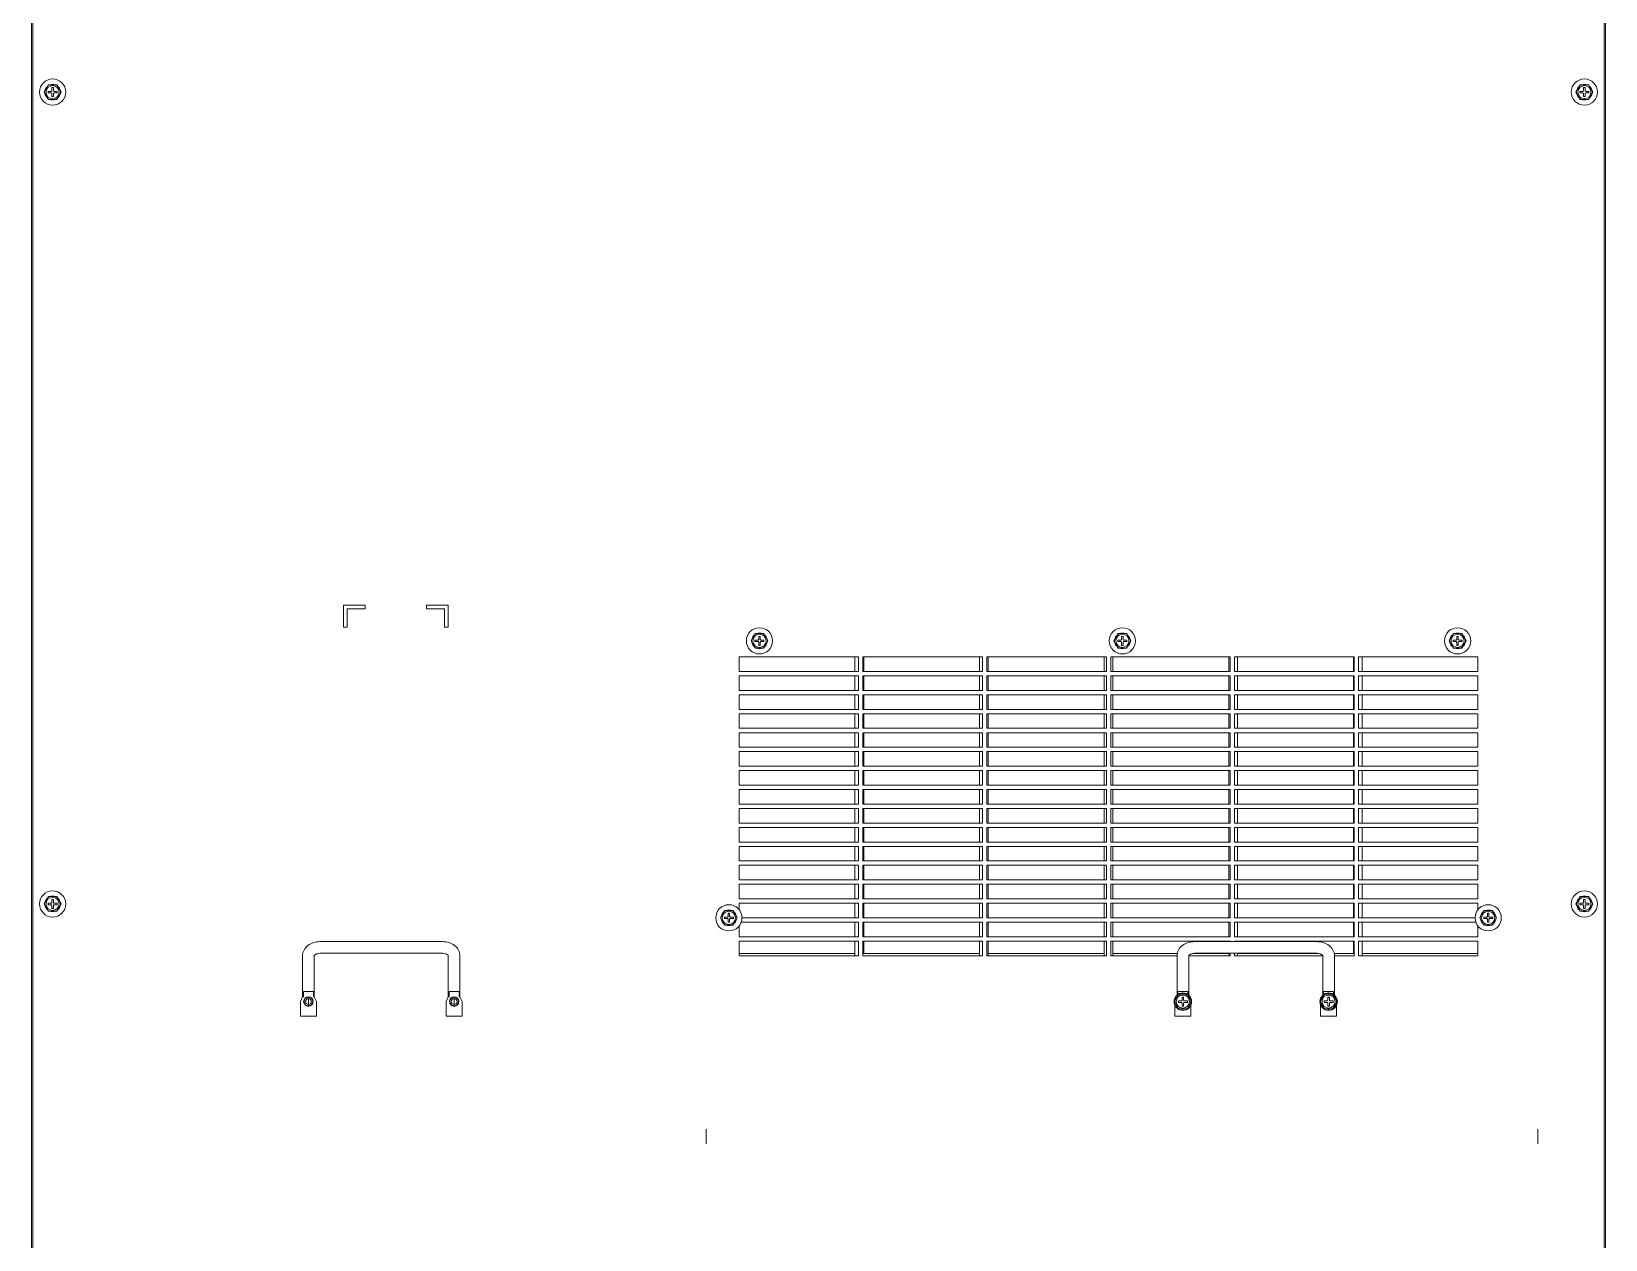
# Model space of a CAD drawing. Header units: inches. Extents: x -4705 to 38647, y 7098 to 31800.
# Drawn here: x 8090 to 9170, y 28012 to 28841 of the extents above; entities that cross this region are included whole.
import ezdxf

# ---------------------------------------------------------------- set-up
doc = ezdxf.new("R2010")
doc.units = ezdxf.units.IN
doc.header["$LTSCALE"] = 10
doc.header["$MEASUREMENT"] = 0
doc.layers.add('00_COMPONENTS', color=7, linetype='Continuous', lineweight=0)

msp = doc.modelspace()

# ---------------------------------------------------------------- linework, layer by layer
at = {"layer": '00_COMPONENTS', "color": 7, "linetype": 'Continuous'}
for p, q in [((8090.42, 27381.566), (8090.42, 29404.566)), ((9170.42, 27381.566), (9170.42, 29404.566)), ((8091.42, 27605.566), (8091.42, 28899.566)), ((9169.42, 27605.566), (9169.42, 28899.566)), ((8102.033, 28804.566), (8099.146, 28799.566)), ((8107.807, 28804.566), (8102.033, 28804.566)), ((8110.693, 28799.566), (8107.807, 28804.566)), ((9153.033, 28804.566), (9150.146, 28799.566)), ((9158.807, 28804.566), (9153.033, 28804.566)), ((9161.693, 28799.566), (9158.807, 28804.566)), ((8099.146, 28799.566), (8102.033, 28794.566)), ((8103.92, 28800.066), (8101.82, 28800.066)), ((8101.82, 28800.066), (8101.82, 28799.066)), ((8101.82, 28799.066), (8103.92, 28799.066)), ((8102.033, 28794.566), (8107.807, 28794.566)), ((8105.42, 28802.666), (8104.42, 28802.666)), ((8104.42, 28802.666), (8104.42, 28800.566)), ((8104.42, 28798.566), (8104.42, 28796.466)), ((8104.42, 28796.466), (8105.42, 28796.466)), ((8105.42, 28800.566), (8105.42, 28802.666)), ((8105.42, 28796.466), (8105.42, 28798.566)), ((8108.02, 28800.066), (8105.92, 28800.066)), ((8105.92, 28799.066), (8108.02, 28799.066)), ((8107.807, 28794.566), (8110.693, 28799.566)), ((8108.02, 28799.066), (8108.02, 28800.066)), ((9150.146, 28799.566), (9153.033, 28794.566)), ((9154.92, 28800.066), (9152.82, 28800.066)), ((9152.82, 28800.066), (9152.82, 28799.066)), ((9152.82, 28799.066), (9154.92, 28799.066)), ((9153.033, 28794.566), (9158.807, 28794.566)), ((9156.42, 28802.666), (9155.42, 28802.666)), ((9155.42, 28802.666), (9155.42, 28800.566)), ((9155.42, 28798.566), (9155.42, 28796.466)), ((9155.42, 28796.466), (9156.42, 28796.466)), ((9156.42, 28800.566), (9156.42, 28802.666)), ((9156.42, 28796.466), (9156.42, 28798.566)), ((9159.02, 28800.066), (9156.92, 28800.066)), ((9156.92, 28799.066), (9159.02, 28799.066)), ((9158.807, 28794.566), (9161.693, 28799.566)), ((9159.02, 28799.066), (9159.02, 28800.066)), ((8319.42, 28447.566), (8304.42, 28447.566)), ((8304.42, 28447.566), (8304.42, 28432.566)), ((8319.42, 28445.066), (8319.42, 28447.566)), ((8376.42, 28447.566), (8361.42, 28447.566)), ((8361.42, 28447.566), (8361.42, 28445.066)), ((8376.42, 28432.566), (8376.42, 28447.566)), ((8306.92, 28445.066), (8319.42, 28445.066)), ((8306.92, 28432.566), (8306.92, 28445.066)), ((8361.42, 28445.066), (8373.92, 28445.066)), ((8373.92, 28445.066), (8373.92, 28432.566)), ((8304.42, 28432.566), (8306.92, 28432.566)), ((8373.92, 28432.566), (8376.42, 28432.566)), ((8587.033, 28428.066), (8584.146, 28423.066)), ((8592.807, 28428.066), (8587.033, 28428.066)), ((8590.42, 28426.166), (8589.42, 28426.166)), ((8589.42, 28426.166), (8589.42, 28424.066)), ((8590.42, 28424.066), (8590.42, 28426.166)), ((8595.693, 28423.066), (8592.807, 28428.066)), ((8836.033, 28428.066), (8833.146, 28423.066)), ((8841.807, 28428.066), (8836.033, 28428.066)), ((8839.42, 28426.166), (8838.42, 28426.166)), ((8838.42, 28426.166), (8838.42, 28424.066)), ((8839.42, 28424.066), (8839.42, 28426.166)), ((8844.693, 28423.066), (8841.807, 28428.066)), ((9066.033, 28428.066), (9063.146, 28423.066)), ((9071.807, 28428.066), (9066.033, 28428.066)), ((9069.42, 28426.166), (9068.42, 28426.166)), ((9068.42, 28426.166), (9068.42, 28424.066)), ((9069.42, 28424.066), (9069.42, 28426.166)), ((9074.693, 28423.066), (9071.807, 28428.066)), ((8584.146, 28423.066), (8587.033, 28418.066)), ((8588.92, 28423.566), (8586.82, 28423.566)), ((8586.82, 28423.566), (8586.82, 28422.566)), ((8586.82, 28422.566), (8588.92, 28422.566)), ((8587.033, 28418.066), (8592.807, 28418.066)), ((8589.42, 28422.066), (8589.42, 28419.966)), ((8589.42, 28419.966), (8590.42, 28419.966)), ((8590.42, 28419.966), (8590.42, 28422.066)), ((8593.02, 28423.566), (8590.92, 28423.566)), ((8590.92, 28422.566), (8593.02, 28422.566)), ((8592.807, 28418.066), (8595.693, 28423.066)), ((8593.02, 28422.566), (8593.02, 28423.566)), ((8833.146, 28423.066), (8836.033, 28418.066)), ((8837.92, 28423.566), (8835.82, 28423.566)), ((8835.82, 28423.566), (8835.82, 28422.566)), ((8835.82, 28422.566), (8837.92, 28422.566)), ((8836.033, 28418.066), (8841.807, 28418.066)), ((8838.42, 28422.066), (8838.42, 28419.966)), ((8838.42, 28419.966), (8839.42, 28419.966)), ((8839.42, 28419.966), (8839.42, 28422.066)), ((8842.02, 28423.566), (8839.92, 28423.566)), ((8839.92, 28422.566), (8842.02, 28422.566)), ((8841.807, 28418.066), (8844.693, 28423.066)), ((8842.02, 28422.566), (8842.02, 28423.566)), ((9063.146, 28423.066), (9066.033, 28418.066)), ((9067.92, 28423.566), (9065.82, 28423.566)), ((9065.82, 28423.566), (9065.82, 28422.566)), ((9065.82, 28422.566), (9067.92, 28422.566)), ((9066.033, 28418.066), (9071.807, 28418.066)), ((9068.42, 28422.066), (9068.42, 28419.966)), ((9068.42, 28419.966), (9069.42, 28419.966)), ((9069.42, 28419.966), (9069.42, 28422.066)), ((9072.02, 28423.566), (9069.92, 28423.566)), ((9069.92, 28422.566), (9072.02, 28422.566)), ((9071.807, 28418.066), (9074.693, 28423.066)), ((9072.02, 28422.566), (9072.02, 28423.566)), ((8575.92, 28412.066), (8657.92, 28412.066)), ((8575.92, 28402.066), (8575.92, 28412.066)), ((8655.42, 28402.066), (8655.42, 28412.066)), ((8657.92, 28412.066), (8657.92, 28402.066)), ((8660.92, 28412.066), (8742.92, 28412.066)), ((8660.92, 28402.066), (8660.92, 28412.066)), ((8661.42, 28402.066), (8661.42, 28412.066)), ((8740.92, 28402.066), (8740.92, 28412.066)), ((8742.92, 28412.066), (8742.92, 28402.066)), ((8745.92, 28412.066), (8827.92, 28412.066)), ((8745.92, 28402.066), (8745.92, 28412.066)), ((8746.92, 28402.066), (8746.92, 28412.066)), ((8826.42, 28402.066), (8826.42, 28412.066)), ((8827.92, 28412.066), (8827.92, 28402.066)), ((8830.92, 28412.066), (8912.92, 28412.066)), ((8830.92, 28402.066), (8830.92, 28412.066)), ((8832.42, 28402.066), (8832.42, 28412.066)), ((8911.92, 28402.066), (8911.92, 28412.066)), ((8912.92, 28412.066), (8912.92, 28402.066)), ((8915.92, 28412.066), (8997.92, 28412.066)), ((8915.92, 28402.066), (8915.92, 28412.066)), ((8917.92, 28402.066), (8917.92, 28412.066)), ((8997.42, 28402.066), (8997.42, 28412.066)), ((8997.92, 28412.066), (8997.92, 28402.066)), ((9000.92, 28412.066), (9082.92, 28412.066)), ((9000.92, 28402.066), (9000.92, 28412.066)), ((9003.42, 28402.066), (9003.42, 28412.066)), ((9082.92, 28412.066), (9082.92, 28402.066)), ((8657.92, 28402.066), (8575.92, 28402.066)), ((8575.92, 28399.066), (8657.92, 28399.066)), ((8575.92, 28389.066), (8575.92, 28399.066)), ((8655.42, 28389.066), (8655.42, 28399.066)), ((8657.92, 28399.066), (8657.92, 28389.066)), ((8742.92, 28402.066), (8660.92, 28402.066)), ((8660.92, 28399.066), (8742.92, 28399.066)), ((8660.92, 28389.066), (8660.92, 28399.066)), ((8661.42, 28389.066), (8661.42, 28399.066)), ((8740.92, 28389.066), (8740.92, 28399.066)), ((8742.92, 28399.066), (8742.92, 28389.066)), ((8827.92, 28402.066), (8745.92, 28402.066)), ((8745.92, 28399.066), (8827.92, 28399.066)), ((8745.92, 28389.066), (8745.92, 28399.066)), ((8746.92, 28389.066), (8746.92, 28399.066)), ((8826.42, 28389.066), (8826.42, 28399.066)), ((8827.92, 28399.066), (8827.92, 28389.066)), ((8912.92, 28402.066), (8830.92, 28402.066)), ((8830.92, 28399.066), (8912.92, 28399.066)), ((8830.92, 28389.066), (8830.92, 28399.066)), ((8832.42, 28389.066), (8832.42, 28399.066)), ((8911.92, 28389.066), (8911.92, 28399.066)), ((8912.92, 28399.066), (8912.92, 28389.066)), ((8997.92, 28402.066), (8915.92, 28402.066)), ((8915.92, 28399.066), (8997.92, 28399.066)), ((8915.92, 28389.066), (8915.92, 28399.066)), ((8917.92, 28389.066), (8917.92, 28399.066)), ((8997.42, 28389.066), (8997.42, 28399.066)), ((8997.92, 28399.066), (8997.92, 28389.066)), ((9082.92, 28402.066), (9000.92, 28402.066)), ((9000.92, 28399.066), (9082.92, 28399.066)), ((9000.92, 28389.066), (9000.92, 28399.066)), ((9003.42, 28389.066), (9003.42, 28399.066)), ((9082.92, 28399.066), (9082.92, 28389.066)), ((8657.92, 28389.066), (8575.92, 28389.066)), ((8575.92, 28386.066), (8657.92, 28386.066)), ((8575.92, 28376.066), (8575.92, 28386.066)), ((8655.42, 28376.066), (8655.42, 28386.066)), ((8657.92, 28386.066), (8657.92, 28376.066)), ((8742.92, 28389.066), (8660.92, 28389.066)), ((8660.92, 28386.066), (8742.92, 28386.066)), ((8660.92, 28376.066), (8660.92, 28386.066)), ((8661.42, 28376.066), (8661.42, 28386.066)), ((8740.92, 28376.066), (8740.92, 28386.066)), ((8742.92, 28386.066), (8742.92, 28376.066)), ((8827.92, 28389.066), (8745.92, 28389.066)), ((8745.92, 28386.066), (8827.92, 28386.066)), ((8745.92, 28376.066), (8745.92, 28386.066)), ((8746.92, 28376.066), (8746.92, 28386.066)), ((8826.42, 28376.066), (8826.42, 28386.066)), ((8827.92, 28386.066), (8827.92, 28376.066)), ((8912.92, 28389.066), (8830.92, 28389.066)), ((8830.92, 28386.066), (8912.92, 28386.066)), ((8830.92, 28376.066), (8830.92, 28386.066)), ((8832.42, 28376.066), (8832.42, 28386.066)), ((8911.92, 28376.066), (8911.92, 28386.066)), ((8912.92, 28386.066), (8912.92, 28376.066)), ((8997.92, 28389.066), (8915.92, 28389.066)), ((8915.92, 28386.066), (8997.92, 28386.066)), ((8915.92, 28376.066), (8915.92, 28386.066)), ((8917.92, 28376.066), (8917.92, 28386.066)), ((8997.42, 28376.066), (8997.42, 28386.066)), ((8997.92, 28386.066), (8997.92, 28376.066)), ((9082.92, 28389.066), (9000.92, 28389.066)), ((9000.92, 28386.066), (9082.92, 28386.066)), ((9000.92, 28376.066), (9000.92, 28386.066)), ((9003.42, 28376.066), (9003.42, 28386.066)), ((9082.92, 28386.066), (9082.92, 28376.066)), ((8657.92, 28376.066), (8575.92, 28376.066)), ((8575.92, 28373.066), (8657.92, 28373.066)), ((8575.92, 28363.066), (8575.92, 28373.066)), ((8655.42, 28363.066), (8655.42, 28373.066)), ((8657.92, 28373.066), (8657.92, 28363.066)), ((8742.92, 28376.066), (8660.92, 28376.066)), ((8660.92, 28373.066), (8742.92, 28373.066)), ((8660.92, 28363.066), (8660.92, 28373.066)), ((8661.42, 28363.066), (8661.42, 28373.066)), ((8740.92, 28363.066), (8740.92, 28373.066)), ((8742.92, 28373.066), (8742.92, 28363.066)), ((8827.92, 28376.066), (8745.92, 28376.066)), ((8745.92, 28373.066), (8827.92, 28373.066)), ((8745.92, 28363.066), (8745.92, 28373.066)), ((8746.92, 28363.066), (8746.92, 28373.066)), ((8826.42, 28363.066), (8826.42, 28373.066)), ((8827.92, 28373.066), (8827.92, 28363.066)), ((8912.92, 28376.066), (8830.92, 28376.066)), ((8830.92, 28373.066), (8912.92, 28373.066)), ((8830.92, 28363.066), (8830.92, 28373.066)), ((8832.42, 28363.066), (8832.42, 28373.066)), ((8911.92, 28363.066), (8911.92, 28373.066)), ((8912.92, 28373.066), (8912.92, 28363.066)), ((8997.92, 28376.066), (8915.92, 28376.066)), ((8915.92, 28373.066), (8997.92, 28373.066)), ((8915.92, 28363.066), (8915.92, 28373.066)), ((8917.92, 28363.066), (8917.92, 28373.066)), ((8997.42, 28363.066), (8997.42, 28373.066)), ((8997.92, 28373.066), (8997.92, 28363.066)), ((9082.92, 28376.066), (9000.92, 28376.066)), ((9000.92, 28373.066), (9082.92, 28373.066)), ((9000.92, 28363.066), (9000.92, 28373.066)), ((9003.42, 28363.066), (9003.42, 28373.066)), ((9082.92, 28373.066), (9082.92, 28363.066)), ((8657.92, 28363.066), (8575.92, 28363.066)), ((8742.92, 28363.066), (8660.92, 28363.066)), ((8827.92, 28363.066), (8745.92, 28363.066)), ((8912.92, 28363.066), (8830.92, 28363.066)), ((8997.92, 28363.066), (8915.92, 28363.066)), ((9082.92, 28363.066), (9000.92, 28363.066)), ((8575.92, 28360.066), (8657.92, 28360.066)), ((8575.92, 28350.066), (8575.92, 28360.066)), ((8657.92, 28350.066), (8575.92, 28350.066)), ((8655.42, 28350.066), (8655.42, 28360.066)), ((8657.92, 28360.066), (8657.92, 28350.066)), ((8660.92, 28360.066), (8742.92, 28360.066)), ((8660.92, 28350.066), (8660.92, 28360.066)), ((8742.92, 28350.066), (8660.92, 28350.066)), ((8661.42, 28350.066), (8661.42, 28360.066)), ((8740.92, 28350.066), (8740.92, 28360.066)), ((8742.92, 28360.066), (8742.92, 28350.066)), ((8745.92, 28360.066), (8827.92, 28360.066)), ((8745.92, 28350.066), (8745.92, 28360.066)), ((8827.92, 28350.066), (8745.92, 28350.066)), ((8746.92, 28350.066), (8746.92, 28360.066)), ((8826.42, 28350.066), (8826.42, 28360.066)), ((8827.92, 28360.066), (8827.92, 28350.066)), ((8830.92, 28360.066), (8912.92, 28360.066)), ((8830.92, 28350.066), (8830.92, 28360.066)), ((8912.92, 28350.066), (8830.92, 28350.066)), ((8832.42, 28350.066), (8832.42, 28360.066)), ((8911.92, 28350.066), (8911.92, 28360.066)), ((8912.92, 28360.066), (8912.92, 28350.066)), ((8915.92, 28360.066), (8997.92, 28360.066)), ((8915.92, 28350.066), (8915.92, 28360.066)), ((8997.92, 28350.066), (8915.92, 28350.066)), ((8917.92, 28350.066), (8917.92, 28360.066)), ((8997.42, 28350.066), (8997.42, 28360.066)), ((8997.92, 28360.066), (8997.92, 28350.066)), ((9000.92, 28360.066), (9082.92, 28360.066)), ((9000.92, 28350.066), (9000.92, 28360.066)), ((9082.92, 28350.066), (9000.92, 28350.066)), ((9003.42, 28350.066), (9003.42, 28360.066)), ((9082.92, 28360.066), (9082.92, 28350.066)), ((8575.92, 28347.066), (8657.92, 28347.066)), ((8575.92, 28337.066), (8575.92, 28347.066)), ((8655.42, 28337.066), (8655.42, 28347.066)), ((8657.92, 28347.066), (8657.92, 28337.066)), ((8660.92, 28347.066), (8742.92, 28347.066)), ((8660.92, 28337.066), (8660.92, 28347.066)), ((8661.42, 28337.066), (8661.42, 28347.066)), ((8740.92, 28337.066), (8740.92, 28347.066)), ((8742.92, 28347.066), (8742.92, 28337.066)), ((8745.92, 28347.066), (8827.92, 28347.066)), ((8745.92, 28337.066), (8745.92, 28347.066)), ((8746.92, 28337.066), (8746.92, 28347.066)), ((8826.42, 28337.066), (8826.42, 28347.066)), ((8827.92, 28347.066), (8827.92, 28337.066)), ((8830.92, 28347.066), (8912.92, 28347.066)), ((8830.92, 28337.066), (8830.92, 28347.066)), ((8832.42, 28337.066), (8832.42, 28347.066)), ((8911.92, 28337.066), (8911.92, 28347.066)), ((8912.92, 28347.066), (8912.92, 28337.066)), ((8915.92, 28347.066), (8997.92, 28347.066)), ((8915.92, 28337.066), (8915.92, 28347.066)), ((8917.92, 28337.066), (8917.92, 28347.066)), ((8997.42, 28337.066), (8997.42, 28347.066)), ((8997.92, 28347.066), (8997.92, 28337.066)), ((9000.92, 28347.066), (9082.92, 28347.066)), ((9000.92, 28337.066), (9000.92, 28347.066)), ((9003.42, 28337.066), (9003.42, 28347.066)), ((9082.92, 28347.066), (9082.92, 28337.066)), ((8657.92, 28337.066), (8575.92, 28337.066)), ((8575.92, 28334.066), (8657.92, 28334.066)), ((8575.92, 28324.066), (8575.92, 28334.066)), ((8655.42, 28324.066), (8655.42, 28334.066)), ((8657.92, 28334.066), (8657.92, 28324.066)), ((8742.92, 28337.066), (8660.92, 28337.066)), ((8660.92, 28334.066), (8742.92, 28334.066)), ((8660.92, 28324.066), (8660.92, 28334.066)), ((8661.42, 28324.066), (8661.42, 28334.066)), ((8740.92, 28324.066), (8740.92, 28334.066)), ((8742.92, 28334.066), (8742.92, 28324.066)), ((8827.92, 28337.066), (8745.92, 28337.066)), ((8745.92, 28334.066), (8827.92, 28334.066)), ((8745.92, 28324.066), (8745.92, 28334.066)), ((8746.92, 28324.066), (8746.92, 28334.066)), ((8826.42, 28324.066), (8826.42, 28334.066)), ((8827.92, 28334.066), (8827.92, 28324.066)), ((8912.92, 28337.066), (8830.92, 28337.066)), ((8830.92, 28334.066), (8912.92, 28334.066)), ((8830.92, 28324.066), (8830.92, 28334.066)), ((8832.42, 28324.066), (8832.42, 28334.066)), ((8911.92, 28324.066), (8911.92, 28334.066)), ((8912.92, 28334.066), (8912.92, 28324.066)), ((8997.92, 28337.066), (8915.92, 28337.066)), ((8915.92, 28334.066), (8997.92, 28334.066)), ((8915.92, 28324.066), (8915.92, 28334.066)), ((8917.92, 28324.066), (8917.92, 28334.066)), ((8997.42, 28324.066), (8997.42, 28334.066)), ((8997.92, 28334.066), (8997.92, 28324.066)), ((9082.92, 28337.066), (9000.92, 28337.066)), ((9000.92, 28334.066), (9082.92, 28334.066)), ((9000.92, 28324.066), (9000.92, 28334.066)), ((9003.42, 28324.066), (9003.42, 28334.066)), ((9082.92, 28334.066), (9082.92, 28324.066)), ((8657.92, 28324.066), (8575.92, 28324.066)), ((8575.92, 28321.066), (8657.92, 28321.066)), ((8575.92, 28311.066), (8575.92, 28321.066)), ((8655.42, 28311.066), (8655.42, 28321.066)), ((8657.92, 28321.066), (8657.92, 28311.066)), ((8742.92, 28324.066), (8660.92, 28324.066)), ((8660.92, 28321.066), (8742.92, 28321.066)), ((8660.92, 28311.066), (8660.92, 28321.066)), ((8661.42, 28311.066), (8661.42, 28321.066)), ((8740.92, 28311.066), (8740.92, 28321.066)), ((8742.92, 28321.066), (8742.92, 28311.066)), ((8827.92, 28324.066), (8745.92, 28324.066)), ((8745.92, 28321.066), (8827.92, 28321.066)), ((8745.92, 28311.066), (8745.92, 28321.066)), ((8746.92, 28311.066), (8746.92, 28321.066)), ((8826.42, 28311.066), (8826.42, 28321.066)), ((8827.92, 28321.066), (8827.92, 28311.066)), ((8912.92, 28324.066), (8830.92, 28324.066)), ((8830.92, 28321.066), (8912.92, 28321.066)), ((8830.92, 28311.066), (8830.92, 28321.066)), ((8832.42, 28311.066), (8832.42, 28321.066)), ((8911.92, 28311.066), (8911.92, 28321.066)), ((8912.92, 28321.066), (8912.92, 28311.066)), ((8997.92, 28324.066), (8915.92, 28324.066)), ((8915.92, 28321.066), (8997.92, 28321.066)), ((8915.92, 28311.066), (8915.92, 28321.066)), ((8917.92, 28311.066), (8917.92, 28321.066)), ((8997.42, 28311.066), (8997.42, 28321.066)), ((8997.92, 28321.066), (8997.92, 28311.066)), ((9082.92, 28324.066), (9000.92, 28324.066)), ((9000.92, 28321.066), (9082.92, 28321.066)), ((9000.92, 28311.066), (9000.92, 28321.066)), ((9003.42, 28311.066), (9003.42, 28321.066)), ((9082.92, 28321.066), (9082.92, 28311.066)), ((8657.92, 28311.066), (8575.92, 28311.066)), ((8575.92, 28308.066), (8657.92, 28308.066)), ((8575.92, 28298.066), (8575.92, 28308.066)), ((8655.42, 28298.066), (8655.42, 28308.066)), ((8657.92, 28308.066), (8657.92, 28298.066)), ((8742.92, 28311.066), (8660.92, 28311.066)), ((8660.92, 28308.066), (8742.92, 28308.066)), ((8660.92, 28298.066), (8660.92, 28308.066)), ((8661.42, 28298.066), (8661.42, 28308.066)), ((8740.92, 28298.066), (8740.92, 28308.066)), ((8742.92, 28308.066), (8742.92, 28298.066)), ((8827.92, 28311.066), (8745.92, 28311.066)), ((8745.92, 28308.066), (8827.92, 28308.066)), ((8745.92, 28298.066), (8745.92, 28308.066)), ((8746.92, 28298.066), (8746.92, 28308.066)), ((8826.42, 28298.066), (8826.42, 28308.066)), ((8827.92, 28308.066), (8827.92, 28298.066)), ((8912.92, 28311.066), (8830.92, 28311.066)), ((8830.92, 28308.066), (8912.92, 28308.066)), ((8830.92, 28298.066), (8830.92, 28308.066)), ((8832.42, 28298.066), (8832.42, 28308.066)), ((8911.92, 28298.066), (8911.92, 28308.066)), ((8912.92, 28308.066), (8912.92, 28298.066)), ((8997.92, 28311.066), (8915.92, 28311.066)), ((8915.92, 28308.066), (8997.92, 28308.066)), ((8915.92, 28298.066), (8915.92, 28308.066)), ((8917.92, 28298.066), (8917.92, 28308.066)), ((8997.42, 28298.066), (8997.42, 28308.066)), ((8997.92, 28308.066), (8997.92, 28298.066)), ((9082.92, 28311.066), (9000.92, 28311.066)), ((9000.92, 28308.066), (9082.92, 28308.066)), ((9000.92, 28298.066), (9000.92, 28308.066)), ((9003.42, 28298.066), (9003.42, 28308.066)), ((9082.92, 28308.066), (9082.92, 28298.066)), ((8657.92, 28298.066), (8575.92, 28298.066)), ((8742.92, 28298.066), (8660.92, 28298.066)), ((8827.92, 28298.066), (8745.92, 28298.066)), ((8912.92, 28298.066), (8830.92, 28298.066)), ((8997.92, 28298.066), (8915.92, 28298.066)), ((9082.92, 28298.066), (9000.92, 28298.066)), ((8575.92, 28295.066), (8657.92, 28295.066)), ((8575.92, 28285.066), (8575.92, 28295.066)), ((8655.42, 28285.066), (8655.42, 28295.066)), ((8657.92, 28295.066), (8657.92, 28285.066)), ((8660.92, 28295.066), (8742.92, 28295.066)), ((8660.92, 28285.066), (8660.92, 28295.066)), ((8661.42, 28285.066), (8661.42, 28295.066)), ((8740.92, 28285.066), (8740.92, 28295.066)), ((8742.92, 28295.066), (8742.92, 28285.066)), ((8745.92, 28295.066), (8827.92, 28295.066)), ((8745.92, 28285.066), (8745.92, 28295.066)), ((8746.92, 28285.066), (8746.92, 28295.066)), ((8826.42, 28285.066), (8826.42, 28295.066)), ((8827.92, 28295.066), (8827.92, 28285.066)), ((8830.92, 28295.066), (8912.92, 28295.066)), ((8830.92, 28285.066), (8830.92, 28295.066)), ((8832.42, 28285.066), (8832.42, 28295.066)), ((8911.92, 28285.066), (8911.92, 28295.066)), ((8912.92, 28295.066), (8912.92, 28285.066)), ((8915.92, 28295.066), (8997.92, 28295.066)), ((8915.92, 28285.066), (8915.92, 28295.066)), ((8917.92, 28285.066), (8917.92, 28295.066)), ((8997.42, 28285.066), (8997.42, 28295.066)), ((8997.92, 28295.066), (8997.92, 28285.066)), ((9000.92, 28295.066), (9082.92, 28295.066)), ((9000.92, 28285.066), (9000.92, 28295.066)), ((9003.42, 28285.066), (9003.42, 28295.066)), ((9082.92, 28295.066), (9082.92, 28285.066)), ((8657.92, 28285.066), (8575.92, 28285.066)), ((8575.92, 28282.066), (8657.92, 28282.066)), ((8575.92, 28272.066), (8575.92, 28282.066)), ((8655.42, 28272.066), (8655.42, 28282.066)), ((8657.92, 28282.066), (8657.92, 28272.066)), ((8742.92, 28285.066), (8660.92, 28285.066)), ((8660.92, 28282.066), (8742.92, 28282.066)), ((8660.92, 28272.066), (8660.92, 28282.066)), ((8661.42, 28272.066), (8661.42, 28282.066)), ((8740.92, 28272.066), (8740.92, 28282.066)), ((8742.92, 28282.066), (8742.92, 28272.066)), ((8827.92, 28285.066), (8745.92, 28285.066)), ((8745.92, 28282.066), (8827.92, 28282.066)), ((8745.92, 28272.066), (8745.92, 28282.066)), ((8746.92, 28272.066), (8746.92, 28282.066)), ((8826.42, 28272.066), (8826.42, 28282.066)), ((8827.92, 28282.066), (8827.92, 28272.066)), ((8912.92, 28285.066), (8830.92, 28285.066)), ((8830.92, 28282.066), (8912.92, 28282.066)), ((8830.92, 28272.066), (8830.92, 28282.066)), ((8832.42, 28272.066), (8832.42, 28282.066)), ((8911.92, 28272.066), (8911.92, 28282.066)), ((8912.92, 28282.066), (8912.92, 28272.066)), ((8997.92, 28285.066), (8915.92, 28285.066)), ((8915.92, 28282.066), (8997.92, 28282.066)), ((8915.92, 28272.066), (8915.92, 28282.066)), ((8917.92, 28272.066), (8917.92, 28282.066)), ((8997.42, 28272.066), (8997.42, 28282.066)), ((8997.92, 28282.066), (8997.92, 28272.066)), ((9082.92, 28285.066), (9000.92, 28285.066)), ((9000.92, 28282.066), (9082.92, 28282.066)), ((9000.92, 28272.066), (9000.92, 28282.066)), ((9003.42, 28272.066), (9003.42, 28282.066)), ((9082.92, 28282.066), (9082.92, 28272.066)), ((8657.92, 28272.066), (8575.92, 28272.066)), ((8575.92, 28269.066), (8657.92, 28269.066)), ((8575.92, 28259.066), (8575.92, 28269.066)), ((8655.42, 28259.066), (8655.42, 28269.066)), ((8657.92, 28269.066), (8657.92, 28259.066)), ((8742.92, 28272.066), (8660.92, 28272.066)), ((8660.92, 28269.066), (8742.92, 28269.066)), ((8660.92, 28259.066), (8660.92, 28269.066)), ((8661.42, 28259.066), (8661.42, 28269.066)), ((8740.92, 28259.066), (8740.92, 28269.066)), ((8742.92, 28269.066), (8742.92, 28259.066)), ((8827.92, 28272.066), (8745.92, 28272.066)), ((8745.92, 28269.066), (8827.92, 28269.066)), ((8745.92, 28259.066), (8745.92, 28269.066)), ((8746.92, 28259.066), (8746.92, 28269.066)), ((8826.42, 28259.066), (8826.42, 28269.066)), ((8827.92, 28269.066), (8827.92, 28259.066)), ((8912.92, 28272.066), (8830.92, 28272.066)), ((8830.92, 28269.066), (8912.92, 28269.066)), ((8830.92, 28259.066), (8830.92, 28269.066)), ((8832.42, 28259.066), (8832.42, 28269.066)), ((8911.92, 28259.066), (8911.92, 28269.066)), ((8912.92, 28269.066), (8912.92, 28259.066)), ((8997.92, 28272.066), (8915.92, 28272.066)), ((8915.92, 28269.066), (8997.92, 28269.066)), ((8915.92, 28259.066), (8915.92, 28269.066)), ((8917.92, 28259.066), (8917.92, 28269.066)), ((8997.42, 28259.066), (8997.42, 28269.066)), ((8997.92, 28269.066), (8997.92, 28259.066)), ((9082.92, 28272.066), (9000.92, 28272.066)), ((9000.92, 28269.066), (9082.92, 28269.066)), ((9000.92, 28259.066), (9000.92, 28269.066)), ((9003.42, 28259.066), (9003.42, 28269.066)), ((9082.92, 28269.066), (9082.92, 28259.066)), ((8657.92, 28259.066), (8575.92, 28259.066)), ((8575.92, 28256.066), (8657.92, 28256.066)), ((8575.92, 28246.066), (8575.92, 28256.066)), ((8655.42, 28246.066), (8655.42, 28256.066)), ((8657.92, 28256.066), (8657.92, 28246.066)), ((8742.92, 28259.066), (8660.92, 28259.066)), ((8660.92, 28256.066), (8742.92, 28256.066)), ((8660.92, 28246.066), (8660.92, 28256.066)), ((8661.42, 28246.066), (8661.42, 28256.066)), ((8740.92, 28246.066), (8740.92, 28256.066)), ((8742.92, 28256.066), (8742.92, 28246.066)), ((8827.92, 28259.066), (8745.92, 28259.066)), ((8745.92, 28256.066), (8827.92, 28256.066)), ((8745.92, 28246.066), (8745.92, 28256.066)), ((8746.92, 28246.066), (8746.92, 28256.066)), ((8826.42, 28246.066), (8826.42, 28256.066)), ((8827.92, 28256.066), (8827.92, 28246.066)), ((8912.92, 28259.066), (8830.92, 28259.066)), ((8830.92, 28256.066), (8912.92, 28256.066)), ((8830.92, 28246.066), (8830.92, 28256.066)), ((8832.42, 28246.066), (8832.42, 28256.066)), ((8911.92, 28246.066), (8911.92, 28256.066)), ((8912.92, 28256.066), (8912.92, 28246.066)), ((8997.92, 28259.066), (8915.92, 28259.066)), ((8915.92, 28256.066), (8997.92, 28256.066)), ((8915.92, 28246.066), (8915.92, 28256.066)), ((8917.92, 28246.066), (8917.92, 28256.066)), ((8997.42, 28246.066), (8997.42, 28256.066)), ((8997.92, 28256.066), (8997.92, 28246.066)), ((9082.92, 28259.066), (9000.92, 28259.066)), ((9000.92, 28256.066), (9082.92, 28256.066)), ((9000.92, 28246.066), (9000.92, 28256.066)), ((9003.42, 28246.066), (9003.42, 28256.066)), ((9082.92, 28256.066), (9082.92, 28246.066)), ((8102.033, 28247.566), (8099.146, 28242.566)), ((8099.146, 28242.566), (8102.033, 28237.566)), ((8103.92, 28243.066), (8101.82, 28243.066)), ((8101.82, 28243.066), (8101.82, 28242.066)), ((8101.82, 28242.066), (8103.92, 28242.066)), ((8107.807, 28247.566), (8102.033, 28247.566)), ((8105.42, 28245.666), (8104.42, 28245.666)), ((8104.42, 28245.666), (8104.42, 28243.566)), ((8105.42, 28243.566), (8105.42, 28245.666)), ((8108.02, 28243.066), (8105.92, 28243.066)), ((8105.92, 28242.066), (8108.02, 28242.066)), ((8110.693, 28242.566), (8107.807, 28247.566)), ((8107.807, 28237.566), (8110.693, 28242.566)), ((8108.02, 28242.066), (8108.02, 28243.066)), ((8657.92, 28246.066), (8575.92, 28246.066)), ((8575.92, 28243.066), (8657.92, 28243.066)), ((8575.92, 28238.687), (8575.92, 28243.066)), ((8655.42, 28233.066), (8655.42, 28243.066)), ((8657.92, 28243.066), (8657.92, 28233.066)), ((8742.92, 28246.066), (8660.92, 28246.066)), ((8660.92, 28243.066), (8742.92, 28243.066)), ((8660.92, 28233.066), (8660.92, 28243.066)), ((8661.42, 28233.066), (8661.42, 28243.066)), ((8740.92, 28233.066), (8740.92, 28243.066)), ((8742.92, 28243.066), (8742.92, 28233.066)), ((8827.92, 28246.066), (8745.92, 28246.066)), ((8745.92, 28243.066), (8827.92, 28243.066)), ((8745.92, 28233.066), (8745.92, 28243.066)), ((8746.92, 28233.066), (8746.92, 28243.066)), ((8826.42, 28233.066), (8826.42, 28243.066)), ((8827.92, 28243.066), (8827.92, 28233.066)), ((8912.92, 28246.066), (8830.92, 28246.066)), ((8830.92, 28243.066), (8912.92, 28243.066)), ((8830.92, 28233.066), (8830.92, 28243.066)), ((8832.42, 28233.066), (8832.42, 28243.066)), ((8911.92, 28233.066), (8911.92, 28243.066)), ((8912.92, 28243.066), (8912.92, 28233.066)), ((8997.92, 28246.066), (8915.92, 28246.066)), ((8915.92, 28243.066), (8997.92, 28243.066)), ((8915.92, 28233.066), (8915.92, 28243.066)), ((8917.92, 28233.066), (8917.92, 28243.066)), ((8997.42, 28233.066), (8997.42, 28243.066)), ((8997.92, 28243.066), (8997.92, 28233.066)), ((9082.92, 28246.066), (9000.92, 28246.066)), ((9000.92, 28243.066), (9082.92, 28243.066)), ((9000.92, 28233.066), (9000.92, 28243.066)), ((9003.42, 28233.066), (9003.42, 28243.066)), ((9082.92, 28243.066), (9082.92, 28238.711)), ((9153.033, 28247.566), (9150.146, 28242.566)), ((9150.146, 28242.566), (9153.033, 28237.566)), ((9154.92, 28243.066), (9152.82, 28243.066)), ((9152.82, 28243.066), (9152.82, 28242.066)), ((9152.82, 28242.066), (9154.92, 28242.066)), ((9158.807, 28247.566), (9153.033, 28247.566)), ((9156.42, 28245.666), (9155.42, 28245.666)), ((9155.42, 28245.666), (9155.42, 28243.566)), ((9156.42, 28243.566), (9156.42, 28245.666)), ((9159.02, 28243.066), (9156.92, 28243.066)), ((9156.92, 28242.066), (9159.02, 28242.066)), ((9161.693, 28242.566), (9158.807, 28247.566)), ((9158.807, 28237.566), (9161.693, 28242.566)), ((9159.02, 28242.066), (9159.02, 28243.066)), ((8102.033, 28237.566), (8107.807, 28237.566)), ((8104.42, 28241.566), (8104.42, 28239.466)), ((8104.42, 28239.466), (8105.42, 28239.466)), ((8105.42, 28239.466), (8105.42, 28241.566)), ((8566.033, 28238.066), (8563.146, 28233.066)), ((8563.146, 28233.066), (8566.033, 28228.066)), ((8567.92, 28233.566), (8565.82, 28233.566)), ((8565.82, 28233.566), (8565.82, 28232.566)), ((8565.82, 28232.566), (8567.92, 28232.566)), ((8571.807, 28238.066), (8566.033, 28238.066)), ((8569.42, 28236.166), (8568.42, 28236.166)), ((8568.42, 28236.166), (8568.42, 28234.066)), ((8568.42, 28232.066), (8568.42, 28229.966)), ((8569.42, 28234.066), (8569.42, 28236.166)), ((8569.42, 28229.966), (8569.42, 28232.066)), ((8572.02, 28233.566), (8569.92, 28233.566)), ((8569.92, 28232.566), (8572.02, 28232.566)), ((8574.693, 28233.066), (8571.807, 28238.066)), ((8571.807, 28228.066), (8574.693, 28233.066)), ((8572.02, 28232.566), (8572.02, 28233.566)), ((8657.92, 28233.066), (8577.899, 28233.066)), ((8742.92, 28233.066), (8660.92, 28233.066)), ((8827.92, 28233.066), (8745.92, 28233.066)), ((8912.92, 28233.066), (8830.92, 28233.066)), ((8997.92, 28233.066), (8915.92, 28233.066)), ((9080.94, 28233.066), (9000.92, 28233.066)), ((9087.033, 28238.066), (9084.146, 28233.066)), ((9084.146, 28233.066), (9087.033, 28228.066)), ((9088.92, 28233.566), (9086.82, 28233.566)), ((9086.82, 28233.566), (9086.82, 28232.566)), ((9086.82, 28232.566), (9088.92, 28232.566)), ((9092.807, 28238.066), (9087.033, 28238.066)), ((9090.42, 28236.166), (9089.42, 28236.166)), ((9089.42, 28236.166), (9089.42, 28234.066)), ((9089.42, 28232.066), (9089.42, 28229.966)), ((9090.42, 28234.066), (9090.42, 28236.166)), ((9090.42, 28229.966), (9090.42, 28232.066)), ((9093.02, 28233.566), (9090.92, 28233.566)), ((9090.92, 28232.566), (9093.02, 28232.566)), ((9095.693, 28233.066), (9092.807, 28238.066)), ((9092.807, 28228.066), (9095.693, 28233.066)), ((9093.02, 28232.566), (9093.02, 28233.566)), ((9153.033, 28237.566), (9158.807, 28237.566)), ((9155.42, 28241.566), (9155.42, 28239.466)), ((9155.42, 28239.466), (9156.42, 28239.466)), ((9156.42, 28239.466), (9156.42, 28241.566)), ((8566.033, 28228.066), (8571.807, 28228.066)), ((8568.42, 28229.966), (8569.42, 28229.966)), ((8575.92, 28220.066), (8575.92, 28227.42)), ((8577.385, 28230.066), (8657.92, 28230.066)), ((8655.42, 28220.066), (8655.42, 28230.066)), ((8657.92, 28230.066), (8657.92, 28220.066)), ((8660.92, 28230.066), (8742.92, 28230.066)), ((8660.92, 28220.066), (8660.92, 28230.066)), ((8661.42, 28220.066), (8661.42, 28230.066)), ((8740.92, 28220.066), (8740.92, 28230.066)), ((8742.92, 28230.066), (8742.92, 28220.066)), ((8745.92, 28230.066), (8827.92, 28230.066)), ((8745.92, 28220.066), (8745.92, 28230.066)), ((8746.92, 28220.066), (8746.92, 28230.066)), ((8826.42, 28220.066), (8826.42, 28230.066)), ((8827.92, 28230.066), (8827.92, 28220.066)), ((8830.92, 28230.066), (8912.92, 28230.066)), ((8830.92, 28220.066), (8830.92, 28230.066)), ((8832.42, 28220.066), (8832.42, 28230.066)), ((8911.92, 28220.066), (8911.92, 28230.066)), ((8912.92, 28230.066), (8912.92, 28220.066)), ((8915.92, 28230.066), (8997.92, 28230.066)), ((8915.92, 28220.066), (8915.92, 28230.066)), ((8917.92, 28220.066), (8917.92, 28230.066)), ((8997.42, 28220.066), (8997.42, 28230.066)), ((8997.92, 28230.066), (8997.92, 28220.066)), ((9000.92, 28230.066), (9081.439, 28230.066)), ((9000.92, 28220.066), (9000.92, 28230.066)), ((9003.42, 28220.066), (9003.42, 28230.066)), ((9082.92, 28227.444), (9082.92, 28220.066)), ((9087.033, 28228.066), (9092.807, 28228.066)), ((9089.42, 28229.966), (9090.42, 28229.966)), ((8372.42, 28216.699), (8288.42, 28216.699)), ((8657.92, 28220.066), (8575.92, 28220.066)), ((8575.92, 28217.066), (8657.92, 28217.066)), ((8575.92, 28207.066), (8575.92, 28217.066)), ((8655.42, 28207.066), (8655.42, 28217.066)), ((8657.92, 28217.066), (8657.92, 28207.066)), ((8742.92, 28220.066), (8660.92, 28220.066)), ((8660.92, 28217.066), (8742.92, 28217.066)), ((8660.92, 28207.066), (8660.92, 28217.066)), ((8661.42, 28208.3), (8661.42, 28217.066)), ((8740.92, 28207.066), (8740.92, 28217.066)), ((8742.92, 28217.066), (8742.92, 28207.066)), ((8827.92, 28220.066), (8745.92, 28220.066)), ((8745.92, 28217.066), (8827.92, 28217.066)), ((8745.92, 28207.066), (8745.92, 28217.066)), ((8746.92, 28207.066), (8746.92, 28217.066)), ((8826.42, 28207.066), (8826.42, 28217.066)), ((8827.92, 28217.066), (8827.92, 28207.066)), ((8912.92, 28220.066), (8830.92, 28220.066)), ((8830.92, 28217.066), (8912.92, 28217.066)), ((8830.92, 28207.066), (8830.92, 28217.066)), ((8832.42, 28207.066), (8832.42, 28217.066)), ((8972.42, 28216.699), (8888.42, 28216.699)), ((8911.92, 28216.699), (8911.92, 28217.066)), ((8912.92, 28217.066), (8912.92, 28216.699)), ((8997.92, 28220.066), (8915.92, 28220.066)), ((8915.92, 28217.066), (8997.92, 28217.066)), ((8915.92, 28216.699), (8915.92, 28217.066)), ((8917.92, 28216.699), (8917.92, 28217.066)), ((8997.42, 28208.3), (8997.42, 28217.066)), ((8997.92, 28217.066), (8997.92, 28207.066)), ((9082.92, 28220.066), (9000.92, 28220.066)), ((9000.92, 28217.066), (9082.92, 28217.066)), ((9000.92, 28207.066), (9000.92, 28217.066)), ((9003.42, 28207.066), (9003.42, 28217.066)), ((9082.92, 28217.066), (9082.92, 28207.066)), ((8276.42, 28207.042), (8276.42, 28178.782)), ((8284.42, 28207.042), (8284.42, 28178.782)), ((8372.42, 28208.699), (8288.42, 28208.699)), ((8376.42, 28178.782), (8376.42, 28207.042)), ((8384.42, 28178.782), (8384.42, 28207.042)), ((8655.42, 28208.566), (8575.92, 28208.566)), ((8657.92, 28207.066), (8575.92, 28207.066)), ((8742.92, 28207.066), (8660.92, 28207.066)), ((8740.92, 28208.566), (8661.42, 28208.566)), ((8827.92, 28207.066), (8745.92, 28207.066)), ((8826.42, 28208.566), (8746.92, 28208.566)), ((8876.42, 28207.066), (8830.92, 28207.066)), ((8876.576, 28208.566), (8832.42, 28208.566)), ((8876.42, 28207.042), (8876.42, 28180.011)), ((8912.92, 28207.066), (8884.42, 28207.066)), ((8884.42, 28207.042), (8884.42, 28180.016)), ((8911.92, 28208.566), (8887.117, 28208.566)), ((8972.42, 28208.699), (8888.42, 28208.699)), ((8911.92, 28207.066), (8911.92, 28208.746)), ((8912.92, 28208.699), (8912.92, 28207.066)), ((8915.92, 28207.066), (8915.92, 28208.699)), ((8976.42, 28207.066), (8915.92, 28207.066)), ((8917.92, 28207.066), (8917.92, 28208.746)), ((8973.723, 28208.566), (8917.92, 28208.566)), ((8976.42, 28180.011), (8976.42, 28207.042)), ((8997.42, 28208.566), (8984.265, 28208.566)), ((8997.92, 28207.066), (8984.42, 28207.066)), ((8984.42, 28180.016), (8984.42, 28207.042)), ((9082.92, 28207.066), (9000.92, 28207.066)), ((9082.92, 28208.566), (9003.42, 28208.566)), ((8276.42, 28178.782), (8274.92, 28175.566)), ((8276.956, 28178.782), (8276.42, 28178.782)), ((8283.884, 28182.566), (8276.956, 28182.566)), ((8276.956, 28182.566), (8276.956, 28178.782)), ((8280.42, 28178.816), (8280.42, 28172.316)), ((8283.884, 28182.566), (8283.884, 28178.782)), ((8284.42, 28178.782), (8283.884, 28178.782)), ((8285.92, 28175.566), (8284.42, 28178.782)), ((8376.42, 28178.782), (8374.92, 28175.566)), ((8376.956, 28178.782), (8376.42, 28178.782)), ((8383.884, 28182.566), (8376.956, 28182.566)), ((8376.956, 28178.782), (8376.956, 28182.566)), ((8380.42, 28178.816), (8380.42, 28172.316)), ((8383.884, 28178.782), (8383.884, 28182.566)), ((8384.42, 28178.782), (8383.884, 28178.782)), ((8385.92, 28175.566), (8384.42, 28178.782)), ((8877.533, 28180.566), (8874.646, 28175.566)), ((8883.884, 28182.566), (8876.956, 28182.566)), ((8876.956, 28182.566), (8876.956, 28180.455)), ((8883.307, 28180.566), (8877.533, 28180.566)), ((8880.92, 28178.666), (8879.92, 28178.666)), ((8879.92, 28178.666), (8879.92, 28176.566)), ((8880.92, 28176.566), (8880.92, 28178.666)), ((8886.193, 28175.566), (8883.307, 28180.566)), ((8883.884, 28182.566), (8883.884, 28180.44)), ((8977.533, 28180.566), (8974.646, 28175.566)), ((8983.884, 28182.566), (8976.956, 28182.566)), ((8976.956, 28180.455), (8976.956, 28182.566)), ((8983.307, 28180.566), (8977.533, 28180.566)), ((8980.92, 28178.666), (8979.92, 28178.666)), ((8979.92, 28178.666), (8979.92, 28176.566)), ((8980.92, 28176.566), (8980.92, 28178.666)), ((8986.193, 28175.566), (8983.307, 28180.566)), ((8983.884, 28180.44), (8983.884, 28182.566)), ((8274.92, 28175.566), (8274.92, 28165.566)), ((8285.92, 28165.566), (8285.92, 28175.566)), ((8374.92, 28175.566), (8374.92, 28165.566)), ((8385.92, 28165.566), (8385.92, 28175.566)), ((8874.646, 28175.566), (8877.533, 28170.566)), ((8874.92, 28173.191), (8874.92, 28165.566)), ((8879.42, 28176.066), (8877.32, 28176.066)), ((8877.32, 28176.066), (8877.32, 28175.066)), ((8877.32, 28175.066), (8879.42, 28175.066)), ((8877.533, 28170.566), (8883.307, 28170.566)), ((8879.92, 28174.566), (8879.92, 28172.466)), ((8879.92, 28172.466), (8880.92, 28172.466)), ((8880.92, 28172.466), (8880.92, 28174.566)), ((8883.52, 28176.066), (8881.42, 28176.066)), ((8881.42, 28175.066), (8883.52, 28175.066)), ((8883.307, 28170.566), (8886.193, 28175.566)), ((8883.52, 28175.066), (8883.52, 28176.066)), ((8885.92, 28165.566), (8885.92, 28173.202)), ((8974.646, 28175.566), (8977.533, 28170.566)), ((8974.92, 28173.191), (8974.92, 28165.566)), ((8979.42, 28176.066), (8977.32, 28176.066)), ((8977.32, 28176.066), (8977.32, 28175.066)), ((8977.32, 28175.066), (8979.42, 28175.066)), ((8977.533, 28170.566), (8983.307, 28170.566)), ((8979.92, 28174.566), (8979.92, 28172.466)), ((8979.92, 28172.466), (8980.92, 28172.466)), ((8980.92, 28172.466), (8980.92, 28174.566)), ((8983.52, 28176.066), (8981.42, 28176.066)), ((8981.42, 28175.066), (8983.52, 28175.066)), ((8983.307, 28170.566), (8986.193, 28175.566)), ((8983.52, 28175.066), (8983.52, 28176.066)), ((8985.92, 28165.566), (8985.92, 28173.202)), ((8274.92, 28165.566), (8285.92, 28165.566)), ((8374.92, 28165.566), (8385.92, 28165.566)), ((8874.92, 28165.566), (8885.92, 28165.566)), ((8974.92, 28165.566), (8985.92, 28165.566)), ((8553.42, 28088.064), (8553.42, 28078.066)), ((9123.92, 28088.064), (9123.92, 28078.066))]:
    msp.add_line(p, q, dxfattribs=at)
for centre, radius in [((8104.92, 28799.566), 9), ((8104.92, 28799.566), 4.5), ((9155.92, 28799.566), 9), ((9155.92, 28799.566), 4.5), ((8589.92, 28423.066), 9), ((8589.92, 28423.066), 4.5), ((8838.92, 28423.066), 9), ((8838.92, 28423.066), 4.5), ((9068.92, 28423.066), 9), ((9068.92, 28423.066), 4.5), ((8104.92, 28242.566), 9), ((8104.92, 28242.566), 4.5), ((8568.92, 28233.066), 9), ((9089.92, 28233.066), 9), ((9155.92, 28242.566), 9), ((9155.92, 28242.566), 4.5), ((8568.92, 28233.066), 4.5), ((9089.92, 28233.066), 4.5), ((8280.42, 28175.566), 3.25), ((8280.42, 28175.566), 3), ((8280.42, 28175.566), 2), ((8380.42, 28175.566), 3.25), ((8380.42, 28175.566), 3), ((8380.42, 28175.566), 2), ((8880.42, 28175.566), 6), ((8880.42, 28175.566), 4.5), ((8980.42, 28175.566), 6), ((8980.42, 28175.566), 4.5)]:
    msp.add_circle(centre, radius, dxfattribs=at)
for centre, radius, start, end in [((8104.92, 28799.566), 5.355, 129.020216, 170.979784), ((8104.92, 28799.566), 5.474, 114.007553, 125.992447), ((8104.92, 28799.566), 5.355, 69.020216, 110.979784), ((8104.92, 28799.566), 5.474, 54.007553, 65.992447), ((8104.92, 28799.566), 5.355, 9.020216, 50.979784), ((9155.92, 28799.566), 5.355, 129.020216, 170.979784), ((9155.92, 28799.566), 5.474, 114.007553, 125.992447), ((9155.92, 28799.566), 5.355, 69.020216, 110.979784), ((9155.92, 28799.566), 5.474, 54.007553, 65.992447), ((9155.92, 28799.566), 5.355, 9.020216, 50.979784), ((8104.92, 28799.566), 5.474, 174.007553, 185.992447), ((8104.92, 28799.566), 5.355, 189.020216, 230.979784), ((8104.92, 28799.566), 5.474, 234.007553, 245.992447), ((8104.92, 28799.566), 5.355, 249.020216, 290.979784), ((8103.92, 28800.566), 0.5, 270, 0), ((8103.92, 28798.566), 0.5, 0, 90), ((8105.92, 28800.566), 0.5, 180, 270), ((8105.92, 28798.566), 0.5, 90, 180), ((8104.92, 28799.566), 5.474, 294.007553, 305.992447), ((8104.92, 28799.566), 5.355, 309.020216, 350.979784), ((8104.92, 28799.566), 5.474, 354.007553, 5.992447), ((9155.92, 28799.566), 5.474, 174.007553, 185.992447), ((9155.92, 28799.566), 5.355, 189.020216, 230.979784), ((9155.92, 28799.566), 5.474, 234.007553, 245.992447), ((9155.92, 28799.566), 5.355, 249.020216, 290.979784), ((9154.92, 28800.566), 0.5, 270, 0), ((9154.92, 28798.566), 0.5, 0, 90), ((9156.92, 28800.566), 0.5, 180, 270), ((9156.92, 28798.566), 0.5, 90, 180), ((9155.92, 28799.566), 5.474, 294.007553, 305.992447), ((9155.92, 28799.566), 5.355, 309.020216, 350.979784), ((9155.92, 28799.566), 5.474, 354.007553, 5.992447), ((8589.92, 28423.066), 5.355, 129.020216, 170.979784), ((8589.92, 28423.066), 5.474, 114.007553, 125.992447), ((8589.92, 28423.066), 5.355, 69.020216, 110.979784), ((8589.92, 28423.066), 5.474, 54.007553, 65.992447), ((8589.92, 28423.066), 5.355, 9.020216, 50.979784), ((8838.92, 28423.066), 5.355, 129.020216, 170.979784), ((8838.92, 28423.066), 5.474, 114.007553, 125.992447), ((8838.92, 28423.066), 5.355, 69.020216, 110.979784), ((8838.92, 28423.066), 5.474, 54.007553, 65.992447), ((8838.92, 28423.066), 5.355, 9.020216, 50.979784), ((9068.92, 28423.066), 5.355, 129.020216, 170.979784), ((9068.92, 28423.066), 5.474, 114.007553, 125.992447), ((9068.92, 28423.066), 5.355, 69.020216, 110.979784), ((9068.92, 28423.066), 5.474, 54.007553, 65.992447), ((9068.92, 28423.066), 5.355, 9.020216, 50.979784), ((8589.92, 28423.066), 5.474, 174.007553, 185.992447), ((8589.92, 28423.066), 5.355, 189.020216, 230.979784), ((8589.92, 28423.066), 5.474, 234.007553, 245.992447), ((8589.92, 28423.066), 5.355, 249.020216, 290.979784), ((8588.92, 28424.066), 0.5, 270, 0), ((8588.92, 28422.066), 0.5, 0, 90), ((8590.92, 28424.066), 0.5, 180, 270), ((8590.92, 28422.066), 0.5, 90, 180), ((8589.92, 28423.066), 5.474, 294.007553, 305.992447), ((8589.92, 28423.066), 5.355, 309.020216, 350.979784), ((8589.92, 28423.066), 5.474, 354.007553, 5.992447), ((8838.92, 28423.066), 5.474, 174.007553, 185.992447), ((8838.92, 28423.066), 5.355, 189.020216, 230.979784), ((8838.92, 28423.066), 5.474, 234.007553, 245.992447), ((8838.92, 28423.066), 5.355, 249.020216, 290.979784), ((8837.92, 28424.066), 0.5, 270, 0), ((8837.92, 28422.066), 0.5, 0, 90), ((8839.92, 28424.066), 0.5, 180, 270), ((8839.92, 28422.066), 0.5, 90, 180), ((8838.92, 28423.066), 5.474, 294.007553, 305.992447), ((8838.92, 28423.066), 5.355, 309.020216, 350.979784), ((8838.92, 28423.066), 5.474, 354.007553, 5.992447), ((9068.92, 28423.066), 5.474, 174.007553, 185.992447), ((9068.92, 28423.066), 5.355, 189.020216, 230.979784), ((9068.92, 28423.066), 5.474, 234.007553, 245.992447), ((9068.92, 28423.066), 5.355, 249.020216, 290.979784), ((9067.92, 28424.066), 0.5, 270, 0), ((9067.92, 28422.066), 0.5, 0, 90), ((9069.92, 28424.066), 0.5, 180, 270), ((9069.92, 28422.066), 0.5, 90, 180), ((9068.92, 28423.066), 5.474, 294.007553, 305.992447), ((9068.92, 28423.066), 5.355, 309.020216, 350.979784), ((9068.92, 28423.066), 5.474, 354.007553, 5.992447), ((8104.92, 28242.566), 5.474, 174.007553, 185.992447), ((8104.92, 28242.566), 5.355, 129.020216, 170.979784), ((8104.92, 28242.566), 5.474, 114.007553, 125.992447), ((8104.92, 28242.566), 5.355, 69.020216, 110.979784), ((8103.92, 28243.566), 0.5, 270, 0), ((8103.92, 28241.566), 0.5, 0, 90), ((8105.92, 28243.566), 0.5, 180, 270), ((8105.92, 28241.566), 0.5, 90, 180), ((8104.92, 28242.566), 5.474, 54.007553, 65.992447), ((8104.92, 28242.566), 5.355, 9.020216, 50.979784), ((8104.92, 28242.566), 5.474, 354.007553, 5.992447), ((9155.92, 28242.566), 5.474, 174.007553, 185.992447), ((9155.92, 28242.566), 5.355, 129.020216, 170.979784), ((9155.92, 28242.566), 5.474, 114.007553, 125.992447), ((9155.92, 28242.566), 5.355, 69.020216, 110.979784), ((9154.92, 28243.566), 0.5, 270, 0), ((9154.92, 28241.566), 0.5, 0, 90), ((9156.92, 28243.566), 0.5, 180, 270), ((9156.92, 28241.566), 0.5, 90, 180), ((9155.92, 28242.566), 5.474, 54.007553, 65.992447), ((9155.92, 28242.566), 5.355, 9.020216, 50.979784), ((9155.92, 28242.566), 5.474, 354.007553, 5.992447), ((8104.92, 28242.566), 5.355, 189.020216, 230.979784), ((8104.92, 28242.566), 5.474, 234.007553, 245.992447), ((8104.92, 28242.566), 5.355, 249.020216, 290.979784), ((8104.92, 28242.566), 5.474, 294.007553, 305.992447), ((8104.92, 28242.566), 5.355, 309.020216, 350.979784), ((8568.92, 28233.066), 5.474, 174.007553, 185.992447), ((8568.92, 28233.066), 5.355, 129.020216, 170.979784), ((8568.92, 28233.066), 5.355, 189.020216, 230.979784), ((8568.92, 28233.066), 5.474, 114.007553, 125.992447), ((8568.92, 28233.066), 5.355, 69.020216, 110.979784), ((8567.92, 28234.066), 0.5, 270, 0), ((8567.92, 28232.066), 0.5, 0, 90), ((8569.92, 28234.066), 0.5, 180, 270), ((8569.92, 28232.066), 0.5, 90, 180), ((8568.92, 28233.066), 5.474, 54.007553, 65.992447), ((8568.92, 28233.066), 5.355, 9.020216, 50.979784), ((8568.92, 28233.066), 5.355, 309.020216, 350.979784), ((8568.92, 28233.066), 5.474, 354.007553, 5.992447), ((9089.92, 28233.066), 5.474, 174.007553, 185.992447), ((9089.92, 28233.066), 5.355, 129.020216, 170.979784), ((9089.92, 28233.066), 5.355, 189.020216, 230.979784), ((9089.92, 28233.066), 5.474, 114.007553, 125.992447), ((9089.92, 28233.066), 5.355, 69.020216, 110.979784), ((9088.92, 28234.066), 0.5, 270, 0), ((9088.92, 28232.066), 0.5, 0, 90), ((9090.92, 28234.066), 0.5, 180, 270), ((9090.92, 28232.066), 0.5, 90, 180), ((9089.92, 28233.066), 5.474, 54.007553, 65.992447), ((9089.92, 28233.066), 5.355, 9.020216, 50.979784), ((9089.92, 28233.066), 5.355, 309.020216, 350.979784), ((9089.92, 28233.066), 5.474, 354.007553, 5.992447), ((9155.92, 28242.566), 5.355, 189.020216, 230.979784), ((9155.92, 28242.566), 5.474, 234.007553, 245.992447), ((9155.92, 28242.566), 5.355, 249.020216, 290.979784), ((9155.92, 28242.566), 5.474, 294.007553, 305.992447), ((9155.92, 28242.566), 5.355, 309.020216, 350.979784), ((8568.92, 28233.066), 5.474, 234.007553, 245.992447), ((8568.92, 28233.066), 5.355, 249.020216, 290.979784), ((8568.92, 28233.066), 5.474, 294.007553, 305.992447), ((9089.92, 28233.066), 5.474, 234.007553, 245.992447), ((9089.92, 28233.066), 5.355, 249.020216, 290.979784), ((9089.92, 28233.066), 5.474, 294.007553, 305.992447), ((8880.42, 28175.566), 5.355, 129.020216, 170.979784), ((8880.42, 28175.566), 5.474, 114.007553, 125.992447), ((8880.42, 28175.566), 5.355, 69.020216, 110.979784), ((8880.42, 28175.566), 5.474, 54.007553, 65.992447), ((8880.42, 28175.566), 5.355, 9.020216, 50.979784), ((8980.42, 28175.566), 5.355, 129.020216, 170.979784), ((8980.42, 28175.566), 5.474, 114.007553, 125.992447), ((8980.42, 28175.566), 5.355, 69.020216, 110.979784), ((8980.42, 28175.566), 5.474, 54.007553, 65.992447), ((8980.42, 28175.566), 5.355, 9.020216, 50.979784), ((8880.42, 28175.566), 5.474, 174.007553, 185.992447), ((8880.42, 28175.566), 5.355, 189.020216, 230.979784), ((8880.42, 28175.566), 5.474, 234.007553, 245.992447), ((8880.42, 28175.566), 5.355, 249.020216, 290.979784), ((8879.42, 28176.566), 0.5, 270, 0), ((8879.42, 28174.566), 0.5, 0, 90), ((8881.42, 28176.566), 0.5, 180, 270), ((8881.42, 28174.566), 0.5, 90, 180), ((8880.42, 28175.566), 5.474, 294.007553, 305.992447), ((8880.42, 28175.566), 5.355, 309.020216, 350.979784), ((8880.42, 28175.566), 5.474, 354.007553, 5.992447), ((8980.42, 28175.566), 5.474, 174.007553, 185.992447), ((8980.42, 28175.566), 5.355, 189.020216, 230.979784), ((8980.42, 28175.566), 5.474, 234.007553, 245.992447), ((8980.42, 28175.566), 5.355, 249.020216, 290.979784), ((8979.42, 28176.566), 0.5, 270, 0), ((8979.42, 28174.566), 0.5, 0, 90), ((8981.42, 28176.566), 0.5, 180, 270), ((8981.42, 28174.566), 0.5, 90, 180), ((8980.42, 28175.566), 5.474, 294.007553, 305.992447), ((8980.42, 28175.566), 5.355, 309.020216, 350.979784), ((8980.42, 28175.566), 5.474, 354.007553, 5.992447)]:
    msp.add_arc(centre, radius, start, end, dxfattribs=at)
for points, knots in [([(8288.42, 28216.699), (8285.519, 28216.699), (8281.009, 28215.438), (8277.152, 28211.15), (8276.42, 28208.387), (8276.42, 28207.042)], [0, 0, 0, 0, 0.51599528, 0.7607364, 1, 1, 1, 1]), ([(8384.42, 28207.042), (8384.42, 28208.387), (8383.687, 28211.15), (8379.83, 28215.438), (8375.32, 28216.699), (8372.42, 28216.699)], [0, 0, 0, 0, 0.23926201, 0.48401036, 1, 1, 1, 1]), ([(8888.42, 28216.699), (8885.519, 28216.699), (8881.009, 28215.438), (8877.152, 28211.15), (8876.42, 28208.387), (8876.42, 28207.042)], [0, 0, 0, 0, 0.51599528, 0.7607364, 1, 1, 1, 1]), ([(8984.42, 28207.042), (8984.42, 28208.387), (8983.687, 28211.15), (8979.83, 28215.438), (8975.32, 28216.699), (8972.42, 28216.699)], [0, 0, 0, 0, 0.23926201, 0.48401036, 1, 1, 1, 1]), ([(8288.42, 28208.699), (8287.757, 28208.699), (8286.795, 28208.58), (8285.676, 28208.14), (8285.072, 28207.825), (8284.678, 28207.407), (8284.498, 28207.309), (8284.42, 28206.998), (8284.42, 28207.042)], [0, 0, 0, 0, 0.44072817, 0.6335813, 0.79184839, 0.9053145, 0.97056788, 1, 1, 1, 1]), ([(8376.42, 28207.042), (8376.42, 28206.998), (8376.342, 28207.309), (8376.162, 28207.407), (8375.767, 28207.825), (8375.163, 28208.14), (8374.044, 28208.58), (8373.083, 28208.699), (8372.42, 28208.699)], [0, 0, 0, 0, 0.02945304, 0.09470013, 0.20817709, 0.36644653, 0.55929258, 1, 1, 1, 1]), ([(8888.42, 28208.699), (8887.757, 28208.699), (8886.795, 28208.58), (8885.676, 28208.14), (8885.072, 28207.825), (8884.678, 28207.407), (8884.498, 28207.309), (8884.42, 28206.998), (8884.42, 28207.042)], [0, 0, 0, 0, 0.44072817, 0.6335813, 0.79184839, 0.9053145, 0.97056788, 1, 1, 1, 1]), ([(8976.42, 28207.042), (8976.42, 28206.998), (8976.342, 28207.309), (8976.162, 28207.407), (8975.767, 28207.825), (8975.163, 28208.14), (8974.044, 28208.58), (8973.083, 28208.699), (8972.42, 28208.699)], [0, 0, 0, 0, 0.02945304, 0.09470013, 0.20817709, 0.36644653, 0.55929258, 1, 1, 1, 1])]:
    msp.add_open_spline(points, degree=3, knots=knots, dxfattribs=at)

doc.saveas('drawing.dxf')
